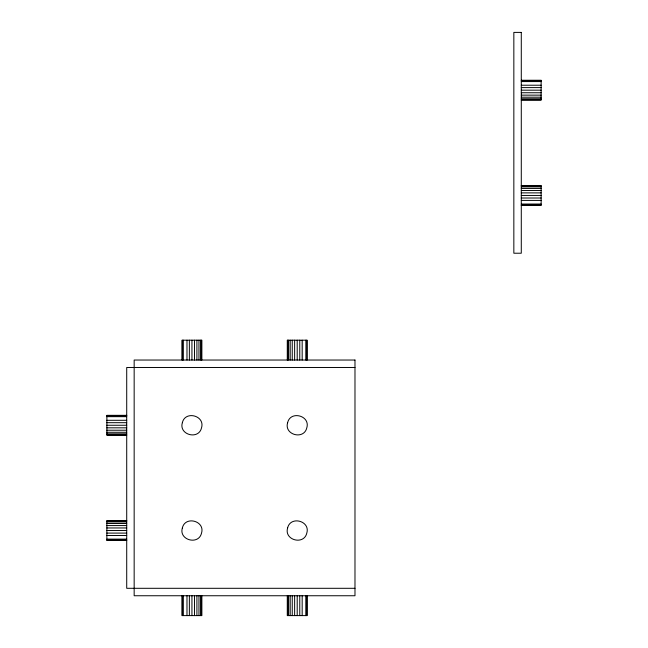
<?xml version="1.0" encoding="UTF-8"?>
<svg xmlns="http://www.w3.org/2000/svg" width="648" height="648" viewBox="0 0 648 648"><rect width="100%" height="100%" fill="white"/><g stroke="black" fill="none" stroke-linecap="round" stroke-linejoin="round"><path stroke-width="0.97" d="M521.284 80.255L541.129 80.255L541.129 100.1L521.284 100.1M521.284 80.595L541.129 80.595M521.284 81.583L541.129 81.583M521.284 85.22L541.129 85.22M521.284 87.61L541.129 87.61M521.284 90.177L541.129 90.177M521.284 92.745L541.129 92.745M521.284 95.143L541.129 95.143M521.284 97.2L541.129 97.2M521.284 98.771L541.129 98.771M521.284 99.768L541.129 99.768M521.284 185.522L541.129 185.522L541.129 205.367L521.284 205.367M521.284 185.863L541.129 185.863M521.284 186.851L541.129 186.851M521.284 188.43L541.129 188.43M521.284 190.488L541.129 190.488M521.284 192.877L541.129 192.877M521.284 195.445L541.129 195.445M521.284 198.013L541.129 198.013M521.284 200.41L541.129 200.41M521.284 204.039L541.129 204.039M521.284 205.035L541.129 205.035M354.983 367.481L126.716 367.481L126.716 588.303L354.983 588.303M126.716 415.336L106.871 415.336L106.871 435.189L126.716 435.189M106.871 415.676L126.716 415.676M106.871 416.664L126.716 416.664M106.871 420.301L126.716 420.301M106.871 422.69L126.716 422.69M106.871 425.258L126.716 425.258M106.871 427.826L126.716 427.826M106.871 430.223L126.716 430.223M106.871 432.281L126.716 432.281M106.871 433.852L126.716 433.852M106.871 434.849L126.716 434.849M126.716 520.603L106.871 520.603L106.871 540.456L126.716 540.456M106.871 520.943L126.716 520.943M106.871 521.932L126.716 521.932M106.871 523.511L126.716 523.511M106.871 525.569L126.716 525.569M106.871 527.958L126.716 527.958M106.871 530.526L126.716 530.526M106.871 533.093L126.716 533.093M106.871 535.491L126.716 535.491M106.871 539.12L126.716 539.12M106.871 540.116L126.716 540.116M307.128 360.037L307.128 340.192L287.283 340.192L287.283 360.037M307.128 595.747L307.128 615.6L287.283 615.6L287.283 595.747M306.796 340.192L306.796 360.037M306.796 595.747L306.796 615.6M305.799 340.192L305.799 360.037M305.799 595.747L305.799 615.6M302.171 340.192L302.171 360.037M302.171 595.747L302.171 615.6M299.773 340.192L299.773 360.037M299.773 595.747L299.773 615.6M297.205 340.192L297.205 360.037M297.205 595.747L297.205 615.6M294.638 340.192L294.638 360.037M294.638 595.747L294.638 615.6M292.248 340.192L292.248 360.037M292.248 595.747L292.248 615.6M290.191 340.192L290.191 360.037M290.191 595.747L290.191 615.6M288.611 340.192L288.611 360.037M288.611 595.747L288.611 615.6M287.623 340.192L287.623 360.037M287.623 595.747L287.623 615.6M201.86 360.037L201.86 340.192L182.015 340.192L182.015 360.037M201.86 595.747L201.86 615.6L182.015 615.6L182.015 595.747M201.528 340.192L201.528 360.037M201.528 595.747L201.528 615.6M200.532 340.192L200.532 360.037M200.532 595.747L200.532 615.6M198.96 340.192L198.96 360.037M198.96 595.747L198.96 615.6M196.903 340.192L196.903 360.037M196.903 595.747L196.903 615.6M194.505 340.192L194.505 360.037M194.505 595.747L194.505 615.6M191.938 340.192L191.938 360.037M191.938 595.747L191.938 615.6M189.37 340.192L189.37 360.037M189.37 595.747L189.37 615.6M186.98 340.192L186.98 360.037M186.98 595.747L186.98 615.6M183.344 340.192L183.344 360.037M183.344 595.747L183.344 615.6M182.355 340.192L182.355 360.037M182.355 595.747L182.355 615.6M182.355 422.69C178.589 434.881 198.693 440.267 201.528 427.826C205.294 415.643 185.182 410.257 182.355 422.69M182.355 527.958C178.589 540.149 198.693 545.535 201.528 533.093C205.294 520.911 185.182 515.516 182.355 527.958M287.623 422.69C283.856 434.881 303.961 440.267 306.796 427.826C310.562 415.643 290.45 410.257 287.623 422.69M287.623 527.958C283.856 540.149 303.961 545.535 306.796 533.093C310.562 520.911 290.45 515.516 287.623 527.958M521.284 32.4L513.84 32.4L513.84 253.222L521.284 253.222L521.284 32.4M354.983 360.037L134.16 360.037L134.16 595.747L354.983 595.747L354.983 360.037"/></g></svg>
